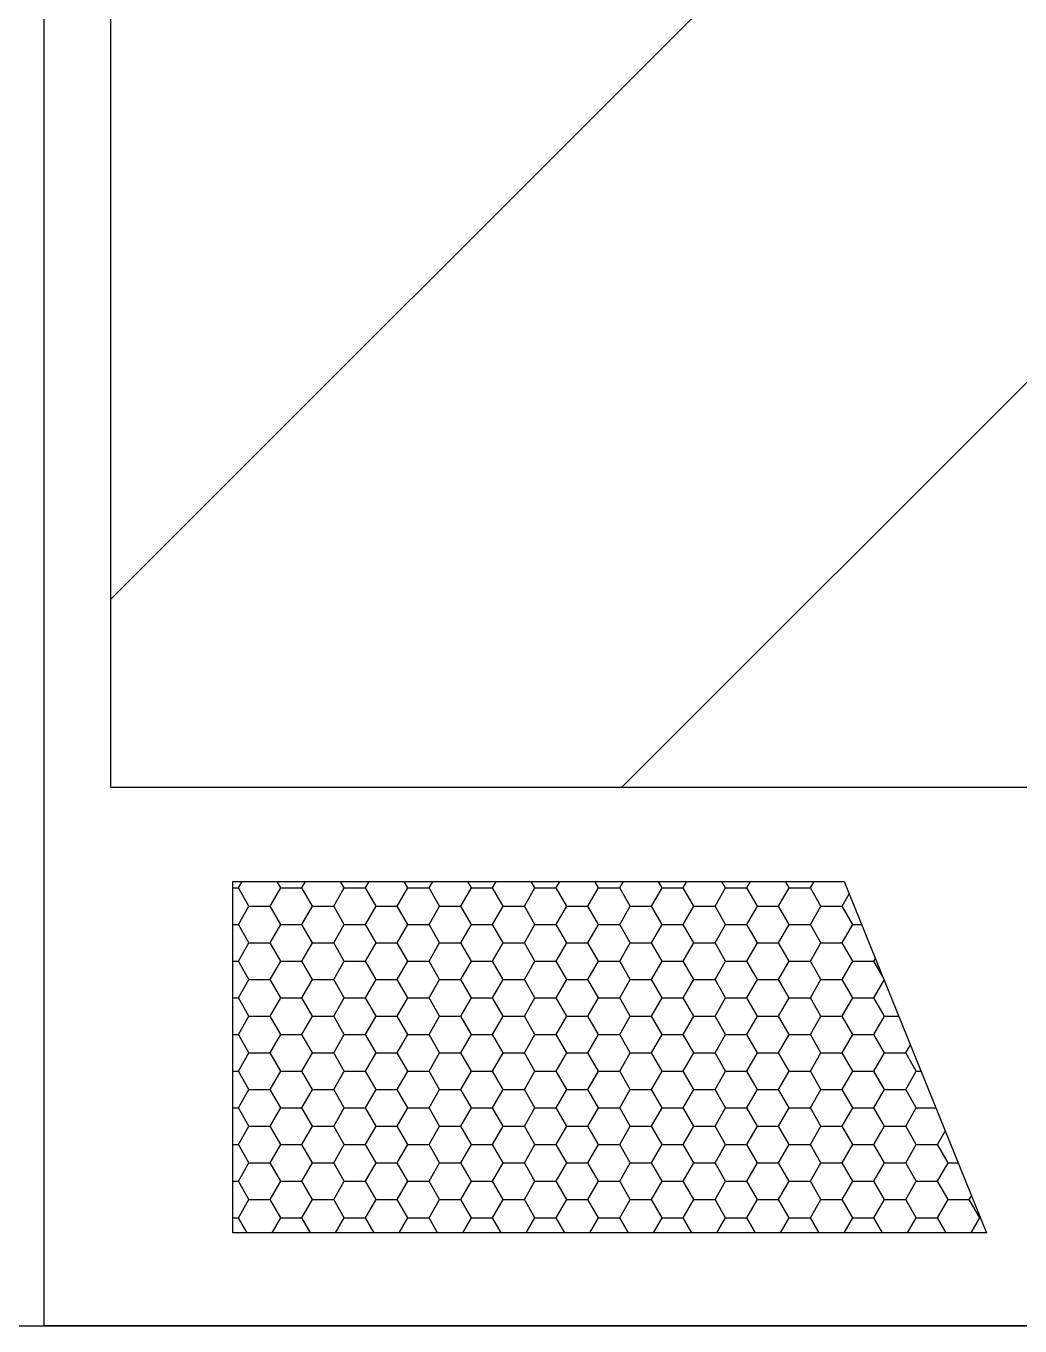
# Model space of a CAD drawing. Header units: millimetres. Extents: x 4513 to 24862, y 3359 to 11488.
# Drawn here: x 12922 to 13369, y 5880 to 6465 of the extents above; entities that cross this region are included whole.
import ezdxf

# ---------------------------------------------------------------- set-up
doc = ezdxf.new("R2010")
doc.units = ezdxf.units.MM
doc.layers.add('dwgmodels.com', color=169, linetype='Continuous')

msp = doc.modelspace()

# ---------------------------------------------------------------- linework, layer by layer
for p, q in [((12930.45, 5880.25), (12930.45, 7017.6)), ((12960.45, 6207.27), (13740.78, 6987.6)), ((12960.45, 6122.51), (12960.45, 6987.6)), ((13190, 6122.51), (13699.55, 6632.06)), ((14005.98, 6122.51), (12960.45, 6122.51)), ((13015.2, 5922.14), (13015.2, 6080.22)), ((13015.2, 6080.22), (13290.15, 6080.22)), ((13015.2, 6077.35), (13017.74, 6077.35)), ((13022.5, 6069.11), (13017.74, 6077.36)), ((13017.75, 6077.36), (13019.4, 6080.22)), ((13032.04, 6069.11), (13036.8, 6077.36)), ((13036.79, 6077.36), (13035.14, 6080.22)), ((13036.79, 6077.35), (13046.31, 6077.35)), ((13051.07, 6069.11), (13046.31, 6077.36)), ((13046.32, 6077.36), (13047.98, 6080.22)), ((13060.61, 6069.11), (13065.37, 6077.36)), ((13065.36, 6077.36), (13063.71, 6080.22)), ((13065.36, 6077.35), (13074.89, 6077.35)), ((13079.65, 6069.11), (13074.89, 6077.36)), ((13074.9, 6077.36), (13076.55, 6080.22)), ((13089.19, 6069.11), (13093.95, 6077.36)), ((13093.94, 6077.36), (13092.29, 6080.22)), ((13093.94, 6077.35), (13103.46, 6077.35)), ((13108.22, 6069.11), (13103.46, 6077.36)), ((13103.47, 6077.36), (13105.13, 6080.22)), ((13117.76, 6069.11), (13122.52, 6077.36)), ((13122.51, 6077.36), (13120.86, 6080.22)), ((13122.51, 6077.35), (13132.04, 6077.35)), ((13136.8, 6069.11), (13132.04, 6077.36)), ((13132.05, 6077.36), (13133.7, 6080.22)), ((13146.34, 6069.11), (13151.1, 6077.36)), ((13151.09, 6077.36), (13149.44, 6080.22)), ((13151.09, 6077.35), (13160.61, 6077.35)), ((13165.37, 6069.11), (13160.61, 6077.36)), ((13160.62, 6077.36), (13162.28, 6080.22)), ((13174.91, 6069.11), (13179.67, 6077.36)), ((13179.66, 6077.36), (13178.01, 6080.22)), ((13179.66, 6077.35), (13189.19, 6077.35)), ((13193.95, 6069.11), (13189.19, 6077.36)), ((13189.2, 6077.36), (13190.85, 6080.22)), ((13203.49, 6069.11), (13208.25, 6077.36)), ((13208.24, 6077.36), (13206.59, 6080.22)), ((13208.24, 6077.35), (13217.76, 6077.35)), ((13222.52, 6069.11), (13217.76, 6077.36)), ((13217.77, 6077.36), (13219.43, 6080.22)), ((13232.06, 6069.11), (13236.82, 6077.36)), ((13236.81, 6077.36), (13235.16, 6080.22)), ((13236.81, 6077.35), (13246.34, 6077.35)), ((13251.1, 6069.11), (13246.34, 6077.36)), ((13246.35, 6077.36), (13248, 6080.22)), ((13260.64, 6069.11), (13265.4, 6077.36)), ((13265.39, 6077.36), (13263.74, 6080.22)), ((13265.39, 6077.35), (13274.91, 6077.35)), ((13279.67, 6069.11), (13274.91, 6077.36)), ((13274.92, 6077.36), (13276.58, 6080.22)), ((13290.15, 6080.22), (13354.14, 5922.14)), ((13289.21, 6069.11), (13292.41, 6074.65)), ((13017.75, 6060.86), (13022.51, 6069.11)), ((13022.5, 6069.1), (13032.03, 6069.1)), ((13036.79, 6060.87), (13032.02, 6069.11)), ((13046.32, 6060.86), (13051.09, 6069.11)), ((13051.08, 6069.1), (13060.6, 6069.1)), ((13065.36, 6060.87), (13060.6, 6069.11)), ((13074.9, 6060.86), (13079.66, 6069.11)), ((13079.65, 6069.1), (13089.18, 6069.1)), ((13093.94, 6060.87), (13089.17, 6069.11)), ((13103.47, 6060.86), (13108.24, 6069.11)), ((13108.23, 6069.1), (13117.75, 6069.1)), ((13122.51, 6060.87), (13117.75, 6069.11)), ((13132.05, 6060.86), (13136.81, 6069.11)), ((13136.8, 6069.1), (13146.33, 6069.1)), ((13151.09, 6060.87), (13146.32, 6069.11)), ((13160.62, 6060.86), (13165.39, 6069.11)), ((13165.38, 6069.1), (13174.9, 6069.1)), ((13179.66, 6060.87), (13174.9, 6069.11)), ((13189.2, 6060.86), (13193.96, 6069.11)), ((13193.95, 6069.1), (13203.48, 6069.1)), ((13208.24, 6060.87), (13203.47, 6069.11)), ((13217.77, 6060.86), (13222.54, 6069.11)), ((13222.53, 6069.1), (13232.05, 6069.1)), ((13236.81, 6060.87), (13232.05, 6069.11)), ((13246.35, 6060.86), (13251.11, 6069.11)), ((13251.1, 6069.1), (13260.63, 6069.1)), ((13265.39, 6060.87), (13260.62, 6069.11)), ((13274.92, 6060.86), (13279.69, 6069.11)), ((13279.68, 6069.1), (13289.2, 6069.1)), ((13293.96, 6060.87), (13289.2, 6069.11)), ((13015.2, 6060.85), (13017.74, 6060.85)), ((13022.5, 6052.62), (13017.74, 6060.87)), ((13032.04, 6052.61), (13036.8, 6060.86)), ((13036.79, 6060.85), (13046.31, 6060.85)), ((13051.07, 6052.62), (13046.31, 6060.87)), ((13060.61, 6052.61), (13065.37, 6060.86)), ((13065.36, 6060.85), (13074.89, 6060.85)), ((13079.65, 6052.62), (13074.89, 6060.87)), ((13089.19, 6052.61), (13093.95, 6060.86)), ((13093.94, 6060.85), (13103.46, 6060.85)), ((13108.22, 6052.62), (13103.46, 6060.87)), ((13117.76, 6052.61), (13122.52, 6060.86)), ((13122.51, 6060.85), (13132.04, 6060.85)), ((13136.8, 6052.62), (13132.04, 6060.87)), ((13146.34, 6052.61), (13151.1, 6060.86)), ((13151.09, 6060.85), (13160.61, 6060.85)), ((13165.37, 6052.62), (13160.61, 6060.87)), ((13174.91, 6052.61), (13179.67, 6060.86)), ((13179.66, 6060.85), (13189.19, 6060.85)), ((13193.95, 6052.62), (13189.19, 6060.87)), ((13203.49, 6052.61), (13208.25, 6060.86)), ((13208.24, 6060.85), (13217.76, 6060.85)), ((13222.52, 6052.62), (13217.76, 6060.87)), ((13232.06, 6052.61), (13236.82, 6060.86)), ((13236.81, 6060.85), (13246.34, 6060.85)), ((13251.1, 6052.62), (13246.34, 6060.87)), ((13260.64, 6052.61), (13265.4, 6060.86)), ((13265.39, 6060.85), (13274.91, 6060.85)), ((13279.67, 6052.62), (13274.91, 6060.87)), ((13289.21, 6052.61), (13293.97, 6060.86)), ((13293.96, 6060.85), (13297.99, 6060.85)), ((13017.75, 6044.36), (13022.51, 6052.61)), ((13022.5, 6052.6), (13032.03, 6052.6)), ((13036.79, 6044.37), (13032.02, 6052.62)), ((13046.32, 6044.36), (13051.09, 6052.61)), ((13051.08, 6052.6), (13060.6, 6052.6)), ((13065.36, 6044.37), (13060.6, 6052.62)), ((13074.9, 6044.36), (13079.66, 6052.61)), ((13079.65, 6052.6), (13089.18, 6052.6)), ((13093.94, 6044.37), (13089.17, 6052.62)), ((13103.47, 6044.36), (13108.24, 6052.61)), ((13108.23, 6052.6), (13117.75, 6052.6)), ((13122.51, 6044.37), (13117.75, 6052.62)), ((13132.05, 6044.36), (13136.81, 6052.61)), ((13136.8, 6052.6), (13146.33, 6052.6)), ((13151.09, 6044.37), (13146.32, 6052.62)), ((13160.62, 6044.36), (13165.39, 6052.61)), ((13165.38, 6052.6), (13174.9, 6052.6)), ((13179.66, 6044.37), (13174.9, 6052.62)), ((13189.2, 6044.36), (13193.96, 6052.61)), ((13193.95, 6052.6), (13203.48, 6052.6)), ((13208.24, 6044.37), (13203.47, 6052.62)), ((13217.77, 6044.36), (13222.54, 6052.61)), ((13222.53, 6052.6), (13232.05, 6052.6)), ((13236.81, 6044.37), (13232.05, 6052.62)), ((13246.35, 6044.36), (13251.11, 6052.61)), ((13251.1, 6052.6), (13260.63, 6052.6)), ((13265.39, 6044.37), (13260.62, 6052.62)), ((13274.92, 6044.36), (13279.69, 6052.61)), ((13279.68, 6052.6), (13289.2, 6052.6)), ((13293.96, 6044.37), (13289.2, 6052.62)), ((13015.2, 6044.36), (13017.74, 6044.36)), ((13022.5, 6036.12), (13017.74, 6044.37)), ((13032.04, 6036.11), (13036.8, 6044.36)), ((13036.79, 6044.36), (13046.31, 6044.36)), ((13051.07, 6036.12), (13046.31, 6044.37)), ((13060.61, 6036.11), (13065.37, 6044.36)), ((13065.36, 6044.36), (13074.89, 6044.36)), ((13079.65, 6036.12), (13074.89, 6044.37)), ((13089.19, 6036.11), (13093.95, 6044.36)), ((13093.94, 6044.36), (13103.46, 6044.36)), ((13108.22, 6036.12), (13103.46, 6044.37)), ((13117.76, 6036.11), (13122.52, 6044.36)), ((13122.51, 6044.36), (13132.04, 6044.36)), ((13136.8, 6036.12), (13132.04, 6044.37)), ((13146.34, 6036.11), (13151.1, 6044.36)), ((13151.09, 6044.36), (13160.61, 6044.36)), ((13165.37, 6036.12), (13160.61, 6044.37)), ((13174.91, 6036.11), (13179.67, 6044.36)), ((13179.66, 6044.36), (13189.19, 6044.36)), ((13193.95, 6036.12), (13189.19, 6044.37)), ((13203.49, 6036.11), (13208.25, 6044.36)), ((13208.24, 6044.36), (13217.76, 6044.36)), ((13222.52, 6036.12), (13217.76, 6044.37)), ((13232.06, 6036.11), (13236.82, 6044.36)), ((13236.81, 6044.36), (13246.34, 6044.36)), ((13251.1, 6036.12), (13246.34, 6044.37)), ((13260.64, 6036.11), (13265.4, 6044.36)), ((13265.39, 6044.36), (13274.91, 6044.36)), ((13279.67, 6036.12), (13274.91, 6044.37)), ((13289.21, 6036.11), (13293.97, 6044.36)), ((13293.96, 6044.36), (13303.49, 6044.36)), ((13307.42, 6037.55), (13303.49, 6044.37)), ((13303.5, 6044.36), (13304.18, 6045.55)), ((13017.75, 6027.86), (13022.51, 6036.11)), ((13022.5, 6036.11), (13032.03, 6036.11)), ((13036.79, 6027.87), (13032.02, 6036.12)), ((13046.32, 6027.86), (13051.09, 6036.11)), ((13051.08, 6036.11), (13060.6, 6036.11)), ((13065.36, 6027.87), (13060.6, 6036.12)), ((13074.9, 6027.86), (13079.66, 6036.11)), ((13079.65, 6036.11), (13089.18, 6036.11)), ((13093.94, 6027.87), (13089.17, 6036.12)), ((13103.47, 6027.86), (13108.24, 6036.11)), ((13108.23, 6036.11), (13117.75, 6036.11)), ((13122.51, 6027.87), (13117.75, 6036.12)), ((13132.05, 6027.86), (13136.81, 6036.11)), ((13136.8, 6036.11), (13146.33, 6036.11)), ((13151.09, 6027.87), (13146.32, 6036.12)), ((13160.62, 6027.86), (13165.39, 6036.11)), ((13165.38, 6036.11), (13174.9, 6036.11)), ((13179.66, 6027.87), (13174.9, 6036.12)), ((13189.2, 6027.86), (13193.96, 6036.11)), ((13193.95, 6036.11), (13203.48, 6036.11)), ((13208.24, 6027.87), (13203.47, 6036.12)), ((13217.77, 6027.86), (13222.54, 6036.11)), ((13222.53, 6036.11), (13232.05, 6036.11)), ((13236.81, 6027.87), (13232.05, 6036.12)), ((13246.35, 6027.86), (13251.11, 6036.11)), ((13251.1, 6036.11), (13260.63, 6036.11)), ((13265.39, 6027.87), (13260.62, 6036.12)), ((13274.92, 6027.86), (13279.69, 6036.11)), ((13279.68, 6036.11), (13289.2, 6036.11)), ((13293.96, 6027.87), (13289.2, 6036.12)), ((13303.5, 6027.86), (13308.11, 6035.85)), ((13015.2, 6027.86), (13017.74, 6027.86)), ((13022.5, 6019.62), (13017.74, 6027.87)), ((13032.04, 6019.62), (13036.8, 6027.86)), ((13036.79, 6027.86), (13046.31, 6027.86)), ((13051.07, 6019.62), (13046.31, 6027.87)), ((13060.61, 6019.62), (13065.37, 6027.86)), ((13065.36, 6027.86), (13074.89, 6027.86)), ((13079.65, 6019.62), (13074.89, 6027.87)), ((13089.19, 6019.62), (13093.95, 6027.86)), ((13093.94, 6027.86), (13103.46, 6027.86)), ((13108.22, 6019.62), (13103.46, 6027.87)), ((13117.76, 6019.62), (13122.52, 6027.86)), ((13122.51, 6027.86), (13132.04, 6027.86)), ((13136.8, 6019.62), (13132.04, 6027.87)), ((13146.34, 6019.62), (13151.1, 6027.86)), ((13151.09, 6027.86), (13160.61, 6027.86)), ((13165.37, 6019.62), (13160.61, 6027.87)), ((13174.91, 6019.62), (13179.67, 6027.86)), ((13179.66, 6027.86), (13189.19, 6027.86)), ((13193.95, 6019.62), (13189.19, 6027.87)), ((13203.49, 6019.62), (13208.25, 6027.86)), ((13208.24, 6027.86), (13217.76, 6027.86)), ((13222.52, 6019.62), (13217.76, 6027.87)), ((13232.06, 6019.62), (13236.82, 6027.86)), ((13236.81, 6027.86), (13246.34, 6027.86)), ((13251.1, 6019.62), (13246.34, 6027.87)), ((13260.64, 6019.62), (13265.4, 6027.86)), ((13265.39, 6027.86), (13274.91, 6027.86)), ((13279.67, 6019.62), (13274.91, 6027.87)), ((13289.21, 6019.62), (13293.97, 6027.86)), ((13293.96, 6027.86), (13303.49, 6027.86)), ((13308.25, 6019.62), (13303.49, 6027.87)), ((13017.75, 6011.37), (13022.51, 6019.62)), ((13022.5, 6019.61), (13032.03, 6019.61)), ((13036.79, 6011.37), (13032.02, 6019.62)), ((13046.32, 6011.37), (13051.09, 6019.62)), ((13051.08, 6019.61), (13060.6, 6019.61)), ((13065.36, 6011.37), (13060.6, 6019.62)), ((13074.9, 6011.37), (13079.66, 6019.62)), ((13079.65, 6019.61), (13089.18, 6019.61)), ((13093.94, 6011.37), (13089.17, 6019.62)), ((13103.47, 6011.37), (13108.24, 6019.62)), ((13108.23, 6019.61), (13117.75, 6019.61)), ((13122.51, 6011.37), (13117.75, 6019.62)), ((13132.05, 6011.37), (13136.81, 6019.62)), ((13136.8, 6019.61), (13146.33, 6019.61)), ((13151.09, 6011.37), (13146.32, 6019.62)), ((13160.62, 6011.37), (13165.39, 6019.62)), ((13165.38, 6019.61), (13174.9, 6019.61)), ((13179.66, 6011.37), (13174.9, 6019.62)), ((13189.2, 6011.37), (13193.96, 6019.62)), ((13193.95, 6019.61), (13203.48, 6019.61)), ((13208.24, 6011.37), (13203.47, 6019.62)), ((13217.77, 6011.37), (13222.54, 6019.62)), ((13222.53, 6019.61), (13232.05, 6019.61)), ((13236.81, 6011.37), (13232.05, 6019.62)), ((13246.35, 6011.37), (13251.11, 6019.62)), ((13251.1, 6019.61), (13260.63, 6019.61)), ((13265.39, 6011.37), (13260.62, 6019.62)), ((13274.92, 6011.37), (13279.69, 6019.62)), ((13279.68, 6019.61), (13289.2, 6019.61)), ((13293.96, 6011.37), (13289.2, 6019.62)), ((13303.5, 6011.37), (13308.26, 6019.62)), ((13308.25, 6019.61), (13314.68, 6019.61)), ((13015.2, 6011.36), (13017.74, 6011.36)), ((13022.5, 6003.12), (13017.74, 6011.37)), ((13032.04, 6003.12), (13036.8, 6011.37)), ((13036.79, 6011.36), (13046.31, 6011.36)), ((13051.07, 6003.12), (13046.31, 6011.37)), ((13060.61, 6003.12), (13065.37, 6011.37)), ((13065.36, 6011.36), (13074.89, 6011.36)), ((13079.65, 6003.12), (13074.89, 6011.37)), ((13089.19, 6003.12), (13093.95, 6011.37)), ((13093.94, 6011.36), (13103.46, 6011.36)), ((13108.22, 6003.12), (13103.46, 6011.37)), ((13117.76, 6003.12), (13122.52, 6011.37)), ((13122.51, 6011.36), (13132.04, 6011.36)), ((13136.8, 6003.12), (13132.04, 6011.37)), ((13146.34, 6003.12), (13151.1, 6011.37)), ((13151.09, 6011.36), (13160.61, 6011.36)), ((13165.37, 6003.12), (13160.61, 6011.37)), ((13174.91, 6003.12), (13179.67, 6011.37)), ((13179.66, 6011.36), (13189.19, 6011.36)), ((13193.95, 6003.12), (13189.19, 6011.37)), ((13203.49, 6003.12), (13208.25, 6011.37)), ((13208.24, 6011.36), (13217.76, 6011.36)), ((13222.52, 6003.12), (13217.76, 6011.37)), ((13232.06, 6003.12), (13236.82, 6011.37)), ((13236.81, 6011.36), (13246.34, 6011.36)), ((13251.1, 6003.12), (13246.34, 6011.37)), ((13260.64, 6003.12), (13265.4, 6011.37)), ((13265.39, 6011.36), (13274.91, 6011.36)), ((13279.67, 6003.12), (13274.91, 6011.37)), ((13289.21, 6003.12), (13293.97, 6011.37)), ((13293.96, 6011.36), (13303.49, 6011.36)), ((13308.25, 6003.12), (13303.49, 6011.37)), ((13317.79, 6003.12), (13319.89, 6006.76)), ((13017.75, 5994.87), (13022.51, 6003.12)), ((13022.5, 6003.11), (13032.03, 6003.11)), ((13036.79, 5994.87), (13032.02, 6003.12)), ((13046.32, 5994.87), (13051.09, 6003.12)), ((13051.08, 6003.11), (13060.6, 6003.11)), ((13065.36, 5994.87), (13060.6, 6003.12)), ((13074.9, 5994.87), (13079.66, 6003.12)), ((13079.65, 6003.11), (13089.18, 6003.11)), ((13093.94, 5994.87), (13089.17, 6003.12)), ((13103.47, 5994.87), (13108.24, 6003.12)), ((13108.23, 6003.11), (13117.75, 6003.11)), ((13122.51, 5994.87), (13117.75, 6003.12)), ((13132.05, 5994.87), (13136.81, 6003.12)), ((13136.8, 6003.11), (13146.33, 6003.11)), ((13151.09, 5994.87), (13146.32, 6003.12)), ((13160.62, 5994.87), (13165.39, 6003.12)), ((13165.38, 6003.11), (13174.9, 6003.11)), ((13179.66, 5994.87), (13174.9, 6003.12)), ((13189.2, 5994.87), (13193.96, 6003.12)), ((13193.95, 6003.11), (13203.48, 6003.11)), ((13208.24, 5994.87), (13203.47, 6003.12)), ((13217.77, 5994.87), (13222.54, 6003.12)), ((13222.53, 6003.11), (13232.05, 6003.11)), ((13236.81, 5994.87), (13232.05, 6003.12)), ((13246.35, 5994.87), (13251.11, 6003.12)), ((13251.1, 6003.11), (13260.63, 6003.11)), ((13265.39, 5994.87), (13260.62, 6003.12)), ((13274.92, 5994.87), (13279.69, 6003.12)), ((13279.68, 6003.11), (13289.2, 6003.11)), ((13293.96, 5994.87), (13289.2, 6003.12)), ((13303.5, 5994.87), (13308.26, 6003.12)), ((13308.25, 6003.11), (13317.78, 6003.11)), ((13322.54, 5994.87), (13317.77, 6003.12)), ((13015.2, 5994.86), (13017.74, 5994.86)), ((13022.5, 5986.63), (13017.74, 5994.87)), ((13032.04, 5986.62), (13036.8, 5994.87)), ((13036.79, 5994.86), (13046.31, 5994.86)), ((13051.07, 5986.63), (13046.31, 5994.87)), ((13060.61, 5986.62), (13065.37, 5994.87)), ((13065.36, 5994.86), (13074.89, 5994.86)), ((13079.65, 5986.63), (13074.89, 5994.87)), ((13089.19, 5986.62), (13093.95, 5994.87)), ((13093.94, 5994.86), (13103.46, 5994.86)), ((13108.22, 5986.63), (13103.46, 5994.87)), ((13117.76, 5986.62), (13122.52, 5994.87)), ((13122.51, 5994.86), (13132.04, 5994.86)), ((13136.8, 5986.63), (13132.04, 5994.87)), ((13146.34, 5986.62), (13151.1, 5994.87)), ((13151.09, 5994.86), (13160.61, 5994.86)), ((13165.37, 5986.63), (13160.61, 5994.87)), ((13174.91, 5986.62), (13179.67, 5994.87)), ((13179.66, 5994.86), (13189.19, 5994.86)), ((13193.95, 5986.63), (13189.19, 5994.87)), ((13203.49, 5986.62), (13208.25, 5994.87)), ((13208.24, 5994.86), (13217.76, 5994.86)), ((13222.52, 5986.63), (13217.76, 5994.87)), ((13232.06, 5986.62), (13236.82, 5994.87)), ((13236.81, 5994.86), (13246.34, 5994.86)), ((13251.1, 5986.63), (13246.34, 5994.87)), ((13260.64, 5986.62), (13265.4, 5994.87)), ((13265.39, 5994.86), (13274.91, 5994.86)), ((13279.67, 5986.63), (13274.91, 5994.87)), ((13289.21, 5986.62), (13293.97, 5994.87)), ((13293.96, 5994.86), (13303.49, 5994.86)), ((13308.25, 5986.63), (13303.49, 5994.87)), ((13317.79, 5986.62), (13322.55, 5994.87)), ((13322.54, 5994.86), (13324.7, 5994.86)), ((13017.75, 5978.37), (13022.51, 5986.62)), ((13022.5, 5986.61), (13032.03, 5986.61)), ((13036.79, 5978.38), (13032.02, 5986.63)), ((13046.32, 5978.37), (13051.09, 5986.62)), ((13051.08, 5986.61), (13060.6, 5986.61)), ((13065.36, 5978.38), (13060.6, 5986.63)), ((13074.9, 5978.37), (13079.66, 5986.62)), ((13079.65, 5986.61), (13089.18, 5986.61)), ((13093.94, 5978.38), (13089.17, 5986.63)), ((13103.47, 5978.37), (13108.24, 5986.62)), ((13108.23, 5986.61), (13117.75, 5986.61)), ((13122.51, 5978.38), (13117.75, 5986.63)), ((13132.05, 5978.37), (13136.81, 5986.62)), ((13136.8, 5986.61), (13146.33, 5986.61)), ((13151.09, 5978.38), (13146.32, 5986.63)), ((13160.62, 5978.37), (13165.39, 5986.62)), ((13165.38, 5986.61), (13174.9, 5986.61)), ((13179.66, 5978.38), (13174.9, 5986.63)), ((13189.2, 5978.37), (13193.96, 5986.62)), ((13193.95, 5986.61), (13203.48, 5986.61)), ((13208.24, 5978.38), (13203.47, 5986.63)), ((13217.77, 5978.37), (13222.54, 5986.62)), ((13222.53, 5986.61), (13232.05, 5986.61)), ((13236.81, 5978.38), (13232.05, 5986.63)), ((13246.35, 5978.37), (13251.11, 5986.62)), ((13251.1, 5986.61), (13260.63, 5986.61)), ((13265.39, 5978.38), (13260.62, 5986.63)), ((13274.92, 5978.37), (13279.69, 5986.62)), ((13279.68, 5986.61), (13289.2, 5986.61)), ((13293.96, 5978.38), (13289.2, 5986.63)), ((13303.5, 5978.37), (13308.26, 5986.62)), ((13308.25, 5986.61), (13317.78, 5986.61)), ((13322.54, 5978.38), (13317.77, 5986.63)), ((13015.2, 5978.36), (13017.74, 5978.36)), ((13022.5, 5970.13), (13017.74, 5978.38)), ((13032.04, 5970.12), (13036.8, 5978.37)), ((13036.79, 5978.36), (13046.31, 5978.36)), ((13051.07, 5970.13), (13046.31, 5978.38)), ((13060.61, 5970.12), (13065.37, 5978.37)), ((13065.36, 5978.36), (13074.89, 5978.36)), ((13079.65, 5970.13), (13074.89, 5978.38)), ((13089.19, 5970.12), (13093.95, 5978.37)), ((13093.94, 5978.36), (13103.46, 5978.36)), ((13108.22, 5970.13), (13103.46, 5978.38)), ((13117.76, 5970.12), (13122.52, 5978.37)), ((13122.51, 5978.36), (13132.04, 5978.36)), ((13136.8, 5970.13), (13132.04, 5978.38)), ((13146.34, 5970.12), (13151.1, 5978.37)), ((13151.09, 5978.36), (13160.61, 5978.36)), ((13165.37, 5970.13), (13160.61, 5978.38)), ((13174.91, 5970.12), (13179.67, 5978.37)), ((13179.66, 5978.36), (13189.19, 5978.36)), ((13193.95, 5970.13), (13189.19, 5978.38)), ((13203.49, 5970.12), (13208.25, 5978.37)), ((13208.24, 5978.36), (13217.76, 5978.36)), ((13222.52, 5970.13), (13217.76, 5978.38)), ((13232.06, 5970.12), (13236.82, 5978.37)), ((13236.81, 5978.36), (13246.34, 5978.36)), ((13251.1, 5970.13), (13246.34, 5978.38)), ((13260.64, 5970.12), (13265.4, 5978.37)), ((13265.39, 5978.36), (13274.91, 5978.36)), ((13279.67, 5970.13), (13274.91, 5978.38)), ((13289.21, 5970.12), (13293.97, 5978.37)), ((13293.96, 5978.36), (13303.49, 5978.36)), ((13308.25, 5970.13), (13303.49, 5978.38)), ((13317.79, 5970.12), (13322.55, 5978.37)), ((13322.54, 5978.36), (13331.38, 5978.36)), ((13017.75, 5961.87), (13022.51, 5970.12)), ((13022.5, 5970.12), (13032.03, 5970.12)), ((13036.79, 5961.88), (13032.02, 5970.13)), ((13046.32, 5961.87), (13051.09, 5970.12)), ((13051.08, 5970.12), (13060.6, 5970.12)), ((13065.36, 5961.88), (13060.6, 5970.13)), ((13074.9, 5961.87), (13079.66, 5970.12)), ((13079.65, 5970.12), (13089.18, 5970.12)), ((13093.94, 5961.88), (13089.17, 5970.13)), ((13103.47, 5961.87), (13108.24, 5970.12)), ((13108.23, 5970.12), (13117.75, 5970.12)), ((13122.51, 5961.88), (13117.75, 5970.13)), ((13132.05, 5961.87), (13136.81, 5970.12)), ((13136.8, 5970.12), (13146.33, 5970.12)), ((13151.09, 5961.88), (13146.32, 5970.13)), ((13160.62, 5961.87), (13165.39, 5970.12)), ((13165.38, 5970.12), (13174.9, 5970.12)), ((13179.66, 5961.88), (13174.9, 5970.13)), ((13189.2, 5961.87), (13193.96, 5970.12)), ((13193.95, 5970.12), (13203.48, 5970.12)), ((13208.24, 5961.88), (13203.47, 5970.13)), ((13217.77, 5961.87), (13222.54, 5970.12)), ((13222.53, 5970.12), (13232.05, 5970.12)), ((13236.81, 5961.88), (13232.05, 5970.13)), ((13246.35, 5961.87), (13251.11, 5970.12)), ((13251.1, 5970.12), (13260.63, 5970.12)), ((13265.39, 5961.88), (13260.62, 5970.13)), ((13274.92, 5961.87), (13279.69, 5970.12)), ((13279.68, 5970.12), (13289.2, 5970.12)), ((13293.96, 5961.88), (13289.2, 5970.13)), ((13303.5, 5961.87), (13308.26, 5970.12)), ((13308.25, 5970.12), (13317.78, 5970.12)), ((13322.54, 5961.88), (13317.77, 5970.13)), ((13332.07, 5961.87), (13335.59, 5967.96)), ((13015.2, 5961.87), (13017.74, 5961.87)), ((13022.5, 5953.63), (13017.74, 5961.88)), ((13032.04, 5953.62), (13036.8, 5961.87)), ((13036.79, 5961.87), (13046.31, 5961.87)), ((13051.07, 5953.63), (13046.31, 5961.88)), ((13060.61, 5953.62), (13065.37, 5961.87)), ((13065.36, 5961.87), (13074.89, 5961.87)), ((13079.65, 5953.63), (13074.89, 5961.88)), ((13089.19, 5953.62), (13093.95, 5961.87)), ((13093.94, 5961.87), (13103.46, 5961.87)), ((13108.22, 5953.63), (13103.46, 5961.88)), ((13117.76, 5953.62), (13122.52, 5961.87)), ((13122.51, 5961.87), (13132.04, 5961.87)), ((13136.8, 5953.63), (13132.04, 5961.88)), ((13146.34, 5953.62), (13151.1, 5961.87)), ((13151.09, 5961.87), (13160.61, 5961.87)), ((13165.37, 5953.63), (13160.61, 5961.88)), ((13174.91, 5953.62), (13179.67, 5961.87)), ((13179.66, 5961.87), (13189.19, 5961.87)), ((13193.95, 5953.63), (13189.19, 5961.88)), ((13203.49, 5953.62), (13208.25, 5961.87)), ((13208.24, 5961.87), (13217.76, 5961.87)), ((13222.52, 5953.63), (13217.76, 5961.88)), ((13232.06, 5953.62), (13236.82, 5961.87)), ((13236.81, 5961.87), (13246.34, 5961.87)), ((13251.1, 5953.63), (13246.34, 5961.88)), ((13260.64, 5953.62), (13265.4, 5961.87)), ((13265.39, 5961.87), (13274.91, 5961.87)), ((13279.67, 5953.63), (13274.91, 5961.88)), ((13289.21, 5953.62), (13293.97, 5961.87)), ((13293.96, 5961.87), (13303.49, 5961.87)), ((13308.25, 5953.63), (13303.49, 5961.88)), ((13317.79, 5953.62), (13322.55, 5961.87)), ((13322.54, 5961.87), (13332.06, 5961.87)), ((13336.82, 5953.63), (13332.06, 5961.88)), ((13017.75, 5945.38), (13022.51, 5953.62)), ((13022.5, 5953.62), (13032.03, 5953.62)), ((13036.79, 5945.38), (13032.02, 5953.63)), ((13046.32, 5945.38), (13051.09, 5953.62)), ((13051.08, 5953.62), (13060.6, 5953.62)), ((13065.36, 5945.38), (13060.6, 5953.63)), ((13074.9, 5945.38), (13079.66, 5953.62)), ((13079.65, 5953.62), (13089.18, 5953.62)), ((13093.94, 5945.38), (13089.17, 5953.63)), ((13103.47, 5945.38), (13108.24, 5953.62)), ((13108.23, 5953.62), (13117.75, 5953.62)), ((13122.51, 5945.38), (13117.75, 5953.63)), ((13132.05, 5945.38), (13136.81, 5953.62)), ((13136.8, 5953.62), (13146.33, 5953.62)), ((13151.09, 5945.38), (13146.32, 5953.63)), ((13160.62, 5945.38), (13165.39, 5953.62)), ((13165.38, 5953.62), (13174.9, 5953.62)), ((13179.66, 5945.38), (13174.9, 5953.63)), ((13189.2, 5945.38), (13193.96, 5953.62)), ((13193.95, 5953.62), (13203.48, 5953.62)), ((13208.24, 5945.38), (13203.47, 5953.63)), ((13217.77, 5945.38), (13222.54, 5953.62)), ((13222.53, 5953.62), (13232.05, 5953.62)), ((13236.81, 5945.38), (13232.05, 5953.63)), ((13246.35, 5945.38), (13251.11, 5953.62)), ((13251.1, 5953.62), (13260.63, 5953.62)), ((13265.39, 5945.38), (13260.62, 5953.63)), ((13274.92, 5945.38), (13279.69, 5953.62)), ((13279.68, 5953.62), (13289.2, 5953.62)), ((13293.96, 5945.38), (13289.2, 5953.63)), ((13303.5, 5945.38), (13308.26, 5953.62)), ((13308.25, 5953.62), (13317.78, 5953.62)), ((13322.54, 5945.38), (13317.77, 5953.63)), ((13332.07, 5945.38), (13336.84, 5953.62)), ((13336.83, 5953.62), (13341.39, 5953.62)), ((13015.2, 5945.37), (13017.74, 5945.37)), ((13022.5, 5937.13), (13017.74, 5945.38)), ((13032.04, 5937.13), (13036.8, 5945.38)), ((13036.79, 5945.37), (13046.31, 5945.37)), ((13051.07, 5937.13), (13046.31, 5945.38)), ((13060.61, 5937.13), (13065.37, 5945.38)), ((13065.36, 5945.37), (13074.89, 5945.37)), ((13079.65, 5937.13), (13074.89, 5945.38)), ((13089.19, 5937.13), (13093.95, 5945.38)), ((13093.94, 5945.37), (13103.46, 5945.37)), ((13108.22, 5937.13), (13103.46, 5945.38)), ((13117.76, 5937.13), (13122.52, 5945.38)), ((13122.51, 5945.37), (13132.04, 5945.37)), ((13136.8, 5937.13), (13132.04, 5945.38)), ((13146.34, 5937.13), (13151.1, 5945.38)), ((13151.09, 5945.37), (13160.61, 5945.37)), ((13165.37, 5937.13), (13160.61, 5945.38)), ((13174.91, 5937.13), (13179.67, 5945.38)), ((13179.66, 5945.37), (13189.19, 5945.37)), ((13193.95, 5937.13), (13189.19, 5945.38)), ((13203.49, 5937.13), (13208.25, 5945.38)), ((13208.24, 5945.37), (13217.76, 5945.37)), ((13222.52, 5937.13), (13217.76, 5945.38)), ((13232.06, 5937.13), (13236.82, 5945.38)), ((13236.81, 5945.37), (13246.34, 5945.37)), ((13251.1, 5937.13), (13246.34, 5945.38)), ((13260.64, 5937.13), (13265.4, 5945.38)), ((13265.39, 5945.37), (13274.91, 5945.37)), ((13279.67, 5937.13), (13274.91, 5945.38)), ((13289.21, 5937.13), (13293.97, 5945.38)), ((13293.96, 5945.37), (13303.49, 5945.37)), ((13308.25, 5937.13), (13303.49, 5945.38)), ((13317.79, 5937.13), (13322.55, 5945.38)), ((13322.54, 5945.37), (13332.06, 5945.37)), ((13336.82, 5937.13), (13332.06, 5945.38)), ((13017.75, 5928.88), (13022.51, 5937.13)), ((13022.5, 5937.12), (13032.03, 5937.12)), ((13036.79, 5928.88), (13032.02, 5937.13)), ((13046.32, 5928.88), (13051.09, 5937.13)), ((13051.08, 5937.12), (13060.6, 5937.12)), ((13065.36, 5928.88), (13060.6, 5937.13)), ((13074.9, 5928.88), (13079.66, 5937.13)), ((13079.65, 5937.12), (13089.18, 5937.12)), ((13093.94, 5928.88), (13089.17, 5937.13)), ((13103.47, 5928.88), (13108.24, 5937.13)), ((13108.23, 5937.12), (13117.75, 5937.12)), ((13122.51, 5928.88), (13117.75, 5937.13)), ((13132.05, 5928.88), (13136.81, 5937.13)), ((13136.8, 5937.12), (13146.33, 5937.12)), ((13151.09, 5928.88), (13146.32, 5937.13)), ((13160.62, 5928.88), (13165.39, 5937.13)), ((13165.38, 5937.12), (13174.9, 5937.12)), ((13179.66, 5928.88), (13174.9, 5937.13)), ((13189.2, 5928.88), (13193.96, 5937.13)), ((13193.95, 5937.12), (13203.48, 5937.12)), ((13208.24, 5928.88), (13203.47, 5937.13)), ((13217.77, 5928.88), (13222.54, 5937.13)), ((13222.53, 5937.12), (13232.05, 5937.12)), ((13236.81, 5928.88), (13232.05, 5937.13)), ((13246.35, 5928.88), (13251.11, 5937.13)), ((13251.1, 5937.12), (13260.63, 5937.12)), ((13265.39, 5928.88), (13260.62, 5937.13)), ((13274.92, 5928.88), (13279.69, 5937.13)), ((13279.68, 5937.12), (13289.2, 5937.12)), ((13293.96, 5928.88), (13289.2, 5937.13)), ((13303.5, 5928.88), (13308.26, 5937.13)), ((13308.25, 5937.12), (13317.78, 5937.12)), ((13322.54, 5928.88), (13317.77, 5937.13)), ((13332.07, 5928.88), (13336.84, 5937.13)), ((13336.83, 5937.12), (13346.35, 5937.12)), ((13351.11, 5928.88), (13346.35, 5937.13)), ((13346.36, 5937.13), (13347.37, 5938.87)), ((13015.2, 5928.87), (13017.74, 5928.87)), ((13021.63, 5922.14), (13017.74, 5928.88)), ((13032.91, 5922.14), (13036.8, 5928.88)), ((13036.79, 5928.87), (13046.31, 5928.87)), ((13050.2, 5922.14), (13046.31, 5928.88)), ((13061.48, 5922.14), (13065.37, 5928.88)), ((13065.36, 5928.87), (13074.89, 5928.87)), ((13078.78, 5922.14), (13074.89, 5928.88)), ((13090.06, 5922.14), (13093.95, 5928.88)), ((13093.94, 5928.87), (13103.46, 5928.87)), ((13107.35, 5922.14), (13103.46, 5928.88)), ((13118.63, 5922.14), (13122.52, 5928.88)), ((13122.51, 5928.87), (13132.04, 5928.87)), ((13135.93, 5922.14), (13132.04, 5928.88)), ((13147.21, 5922.14), (13151.1, 5928.88)), ((13151.09, 5928.87), (13160.61, 5928.87)), ((13164.5, 5922.14), (13160.61, 5928.88)), ((13175.78, 5922.14), (13179.67, 5928.88)), ((13179.66, 5928.87), (13189.19, 5928.87)), ((13193.08, 5922.14), (13189.19, 5928.88)), ((13204.36, 5922.14), (13208.25, 5928.88)), ((13208.24, 5928.87), (13217.76, 5928.87)), ((13221.65, 5922.14), (13217.76, 5928.88)), ((13232.93, 5922.14), (13236.82, 5928.88)), ((13236.81, 5928.87), (13246.34, 5928.87)), ((13250.23, 5922.14), (13246.34, 5928.88)), ((13261.51, 5922.14), (13265.4, 5928.88)), ((13265.39, 5928.87), (13274.91, 5928.87)), ((13278.8, 5922.14), (13274.91, 5928.88)), ((13290.08, 5922.14), (13293.97, 5928.88)), ((13293.96, 5928.87), (13303.49, 5928.87)), ((13307.38, 5922.14), (13303.49, 5928.88)), ((13318.66, 5922.14), (13322.55, 5928.88)), ((13322.54, 5928.87), (13332.06, 5928.87)), ((13335.95, 5922.14), (13332.06, 5928.88)), ((13347.23, 5922.14), (13351.12, 5928.88)), ((13351.11, 5928.87), (13351.41, 5928.87)), ((13354.14, 5922.14), (13015.2, 5922.14)), ((14035.98, 5880.25), (12930.45, 5880.25))]:
    msp.add_line(p, q)
at = {"layer": 'dwgmodels.com'}
msp.add_line((4512.96, 5880.25), (24839.16, 5880.25), dxfattribs=at)

doc.saveas('drawing.dxf')
